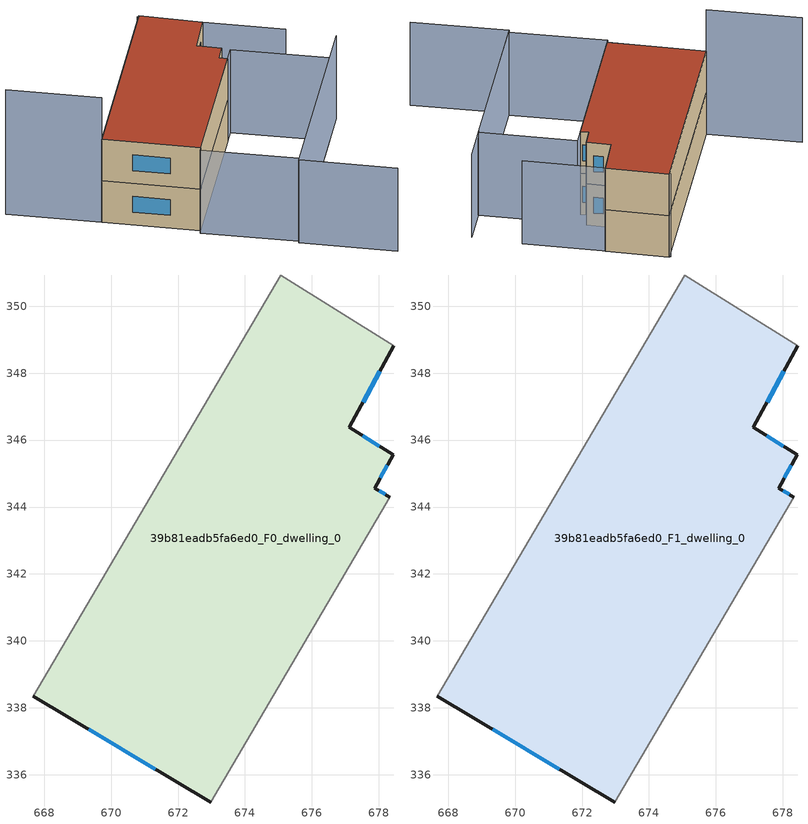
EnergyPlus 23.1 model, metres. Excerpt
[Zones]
39b81eadb5fa6ed0_F0_dwelling_0
 floor ground (EU_floor_Construction): 678.44,348.81 677.11,346.38 678.43,345.57 677.87,344.57 678.33,344.29 672.97,335.18 667.68,338.35 675.08,350.93 z0
 wall outside (EU_wall_Construction): 678.33,344.29 677.87,344.57 678.43,345.57 677.11,346.38 678.44,348.81 / 667.68,338.35 672.97,335.18 z0:3
 wall adiabatic (EU_wall_Construction): 672.97,335.18 678.33,344.29 / 678.44,348.81 675.08,350.93 667.68,338.35 z0:3
 window (EU_Window_Construction): 678.05,344.88 678.26,345.25 / 678.19,344.38 678.02,344.48 / 669.33,337.36 671.32,336.17 / 677.53,347.14 678.03,348.05 / 678.02,345.82 677.53,346.12 z0.93:2.07
39b81eadb5fa6ed0_F1_dwelling_0
 floor to 39b81eadb5fa6ed0_F0_dwelling_0 (EU_floor_Construction): 678.44,348.81 677.11,346.38 678.43,345.57 677.87,344.57 678.33,344.29 672.97,335.18 667.68,338.35 675.08,350.93 z3
 wall outside (EU_wall_Construction): 678.33,344.29 677.87,344.57 678.43,345.57 677.11,346.38 678.44,348.81 / 667.68,338.35 672.97,335.18 z3:6
 wall adiabatic (EU_wall_Construction): 672.97,335.18 678.33,344.29 / 678.44,348.81 675.08,350.93 667.68,338.35 z3:6
 window (EU_Window_Construction): 678.05,344.88 678.26,345.25 / 678.19,344.38 678.02,344.48 / 669.33,337.36 671.32,336.17 / 677.53,347.14 678.03,348.05 / 678.02,345.82 677.53,346.12 z3.93:5.07
 roof outside (EU_roof_Construction): 672.97,335.18 678.33,344.29 677.87,344.57 678.43,345.57 677.11,346.38 678.44,348.81 675.08,350.93 667.68,338.35 z6
shading: 667.68,338.35 662.53,341.38 z0:9; 683.38,328.55 678.07,331.67 / 678.07,331.67 685.51,344.33 / 682.9,346.15 674.96,350.89 / 684.18,342.08 678.16,331.83 / 678.16,331.83 672.84,334.96 / 672.84,334.96 678.87,345.2 / 678.87,345.2 684.18,342.08 z0:6
[Building]
EU S2 Campaign: North Axis=0; Terrain=City; Solar Distribution=FullExterior
[Site:Location]
Montreal-Trudeau.Intl.AP: Latitude=45.4667; Longitude=-73.75; Time Zone=-5; Elevation=36
[SizingPeriod:WeatherFileDays]
AnnualSizingPeriod: Begin Month=1; Begin Day of Month=1; End Month=12; End Day of Month=31; Day of Week for Start Day=Monday; Use Weather File Daylight Saving Period=No; Use Weather File Rain and Snow Indicators=No
[MATERIAL]
EU_InternalMass_Material: Roughness=MediumRough; Thickness=0.1; Conductivity=1; Density=1800; Specific Heat=900; Thermal Absorptance=0.9; Solar Absorptance=0.7; Visible Absorptance=0.7
[MATERIAL:NOMASS] Roughness=MediumRough; Thermal Absorptance=0.9; Solar Absorptance=0.7; Visible Absorptance=0.7
Name | Thermal Resistance
EU_wall_NoMass; EU_floor_NoMass | 1.36485
EU_roof_NoMass | 2.55992
[WINDOWMATERIAL:SIMPLEGLAZINGSYSTEM]
EU_Window_SimpleGlazing: UFactor=3.92339; Solar Heat Gain Coefficient=0.8; Visible Transmittance=0.8
[CONSTRUCTION]
EU_wall_Construction: EU_wall_NoMass
EU_roof_Construction: EU_roof_NoMass
EU_floor_Construction: EU_floor_NoMass
EU_Window_Construction: EU_Window_SimpleGlazing
EU_InternalMass_Construction: EU_InternalMass_Material
[ZONE] Type=1; Multiplier=1; Ceiling Height=autocalculate; Volume=249.258; Floor Area=autocalculate; Part of Total Floor Area=Yes
39b81eadb5fa6ed0_F0_dwelling_0; 39b81eadb5fa6ed0_F1_dwelling_0
[INTERNALMASS] Construction=EU_InternalMass_Construction; Surface Area=83.0861
Name | Zone or ZoneList
39b81eadb5fa6ed0_F0_dwelling_0_EU_InternalMass | 39b81eadb5fa6ed0_F0_dwelling_0
39b81eadb5fa6ed0_F1_dwelling_0_EU_InternalMass | 39b81eadb5fa6ed0_F1_dwelling_0
[OTHEREQUIPMENT] Fuel Type=Electricity; Design Level Calculation Method=Watts/Area; Power per Zone Floor Area=1; Fraction Latent=0; Fraction Radiant=0; Fraction Lost=0; Carbon Dioxide Generation Rate=0; EndUse Subcategory=EU_Step8_InternalGains
Name | Zone or ZoneList or Space or SpaceList | Schedule
EU_Step8_InternalGain_39b81eadb5fa6ed0_F0_dwelling_0_f000 | 39b81eadb5fa6ed0_F0_dwelling_0 | EU_Step8_GainSchedule_39b81eadb5fa6ed0_F0_dwelling_0_f000
EU_Step8_InternalGain_39b81eadb5fa6ed0_F1_dwelling_0_f000 | 39b81eadb5fa6ed0_F1_dwelling_0 | EU_Step8_GainSchedule_39b81eadb5fa6ed0_F1_dwelling_0_f000
[ZONEVENTILATION:DESIGNFLOWRATE] Schedule=EU_AlwaysOn; Design Flow Rate Calculation Method=AirChanges/Hour; Air Changes per Hour=0.860309; Ventilation Type=Natural; Fan Pressure Rise=0; Fan Total Efficiency=1; Constant Term Coefficient=1; Temperature Term Coefficient=0; Velocity Term Coefficient=0; Velocity Squared Term Coefficient=0; Minimum Indoor Temperature=-100; Maximum Indoor Temperature=100; Delta Temperature=-100; Minimum Outdoor Temperature=-100; Maximum Outdoor Temperature=100; Maximum Wind Speed=40
Name | Zone or ZoneList or Space or SpaceList
EU_ConstantAir_39b81eadb5fa6ed0_F0_dwelling_0 | 39b81eadb5fa6ed0_F0_dwelling_0
EU_ConstantAir_39b81eadb5fa6ed0_F1_dwelling_0 | 39b81eadb5fa6ed0_F1_dwelling_0
[HVACTEMPLATE:THERMOSTAT] Constant Heating Setpoint=20; Constant Cooling Setpoint=50
EU_HeatOnly_39b81eadb5fa6ed0_F0_dwelling_0; EU_HeatOnly_39b81eadb5fa6ed0_F1_dwelling_0
[HVACTEMPLATE:ZONE:IDEALLOADSAIRSYSTEM] System Availability Schedule=EU_AlwaysOn; Maximum Heating Supply Air Temperature=50; Minimum Cooling Supply Air Temperature=13; Maximum Heating Supply Air Humidity Ratio=0.0156; Minimum Cooling Supply Air Humidity Ratio=0.0077; Heating Limit=NoLimit; Cooling Limit=NoLimit; Heating Availability Schedule=EU_AlwaysOn; Cooling Availability Schedule=EU_CoolingOff; Dehumidification Control Type=ConstantSensibleHeatRatio; Cooling Sensible Heat Ratio=0.7; Dehumidification Setpoint=60; Humidification Control Type=None; Humidification Setpoint=30; Outdoor Air Method=None; Outdoor Air Flow Rate per Person=0.00944; Outdoor Air Flow Rate per Zone Floor Area=0; Outdoor Air Flow Rate per Zone=0; Demand Controlled Ventilation Type=None; Outdoor Air Economizer Type=NoEconomizer; Heat Recovery Type=None; Sensible Heat Recovery Effectiveness=0.7; Latent Heat Recovery Effectiveness=0.65
Name | Template Thermostat
39b81eadb5fa6ed0_F0_dwelling_0 | EU_HeatOnly_39b81eadb5fa6ed0_F0_dwelling_0
39b81eadb5fa6ed0_F1_dwelling_0 | EU_HeatOnly_39b81eadb5fa6ed0_F1_dwelling_0
[SIZING:ZONE] Zone Cooling Design Supply Air Temperature Input Method=SupplyAirTemperature; Zone Cooling Design Supply Air Temperature=13; Zone Heating Design Supply Air Temperature Input Method=SupplyAirTemperature; Zone Heating Design Supply Air Temperature=50; Zone Cooling Design Supply Air Humidity Ratio=0.008; Zone Heating Design Supply Air Humidity Ratio=0.008; Cooling Design Air Flow Method=DesignDay; Cooling Design Air Flow Rate=0; Cooling Minimum Air Flow per Zone Floor Area=0.000762; Cooling Minimum Air Flow=0; Cooling Minimum Air Flow Fraction=0.2; Heating Design Air Flow Method=DesignDay; Heating Design Air Flow Rate=0; Heating Maximum Air Flow per Zone Floor Area=0.002032; Heating Maximum Air Flow=0.141576; Heating Maximum Air Flow Fraction=0.3; Account for Dedicated Outdoor Air System=No; Dedicated Outdoor Air System Control Strategy=NeutralSupplyAir; Dedicated Outdoor Air Low Setpoint Temperature for Design=autosize; Dedicated Outdoor Air High Setpoint Temperature for Design=autosize; Zone Load Sizing Method=Sensible Load Only No Latent Load; Zone Latent Cooling Design Supply Air Humidity Ratio Input Method=HumidityRatioDifference; Zone Cooling Design Supply Air Humidity Ratio Difference=0.005; Zone Latent Heating Design Supply Air Humidity Ratio Input Method=HumidityRatioDifference; Zone Humidification Design Supply Air Humidity Ratio Difference=0.005
39b81eadb5fa6ed0_F0_dwelling_0; 39b81eadb5fa6ed0_F1_dwelling_0
[SCHEDULE:CONSTANT]
Name | Hourly Value
EU_AlwaysOn | 1
EU_CoolingOff | 0
[SCHEDULE:FILE] Column Number=1; Rows to Skip at Top=0; Number of Hours of Data=8760; Column Separator=Comma; Interpolate to Timestep=No; Minutes per Item=60; Adjust Schedule for Daylight Savings=Yes
Name | File
EU_Step8_GainSchedule_39b81eadb5fa6ed0_F0_dwelling_0_f000 | ../../schedules/39b81eadb5fa6ed0/39b81eadb5fa6ed0_F0_dwelling_0_f000_gain.csv
EU_Step8_GainSchedule_39b81eadb5fa6ed0_F1_dwelling_0_f000 | ../../schedules/39b81eadb5fa6ed0/39b81eadb5fa6ed0_F1_dwelling_0_f000_gain.csv
